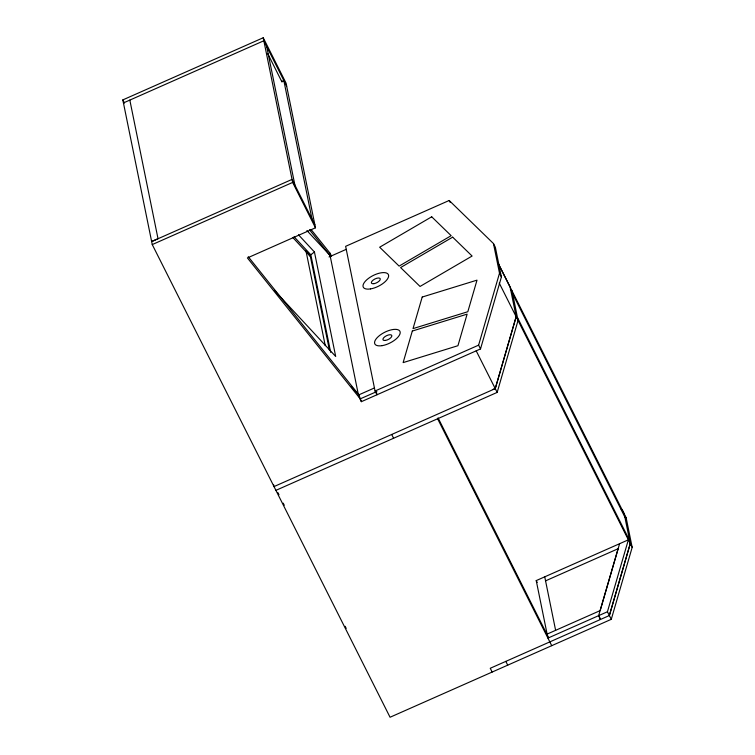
<?xml version="1.0" encoding="UTF-8"?>
<svg xmlns="http://www.w3.org/2000/svg" width="755" height="755" viewBox="0 0 755 755"><rect width="100%" height="100%" fill="white"/><g stroke="black" fill="none" stroke-linecap="round" stroke-linejoin="round"><path stroke-width="1.13" d="M273.565 484.568L273.98 486.598L495.252 388.617L516.146 316.685L510.106 287.004L497.941 262.891L626.14 517.722L632.171 547.384L611.276 619.317L390.061 717.25L152.255 244.573L122.829 99.905L263.231 37.75L286.051 83.126L315.477 227.802L247.404 257.936L359.493 397.904L361.381 401.669L480.51 348.933L478.613 345.148L499.499 273.216L493.468 243.554L449.187 200.481L345.63 246.328L375.056 390.996L376.953 394.771L376.49 392.477M480.51 348.933L501.405 277L495.374 247.338L493.468 243.554M275.877 490.363L497.158 392.402L518.053 320.469L512.013 290.807L510.342 289.184M624.234 513.938L630.265 543.6L609.37 615.533L490.25 668.279L492.147 672.054M516.184 316.704L495.252 388.636L493.147 389.287M619.6 543.694L598.63 615.665L600.527 619.449L598.706 615.636M607.435 611.758L628.368 539.825L536.229 580.595L547.932 638.117L607.435 611.758L611.276 619.317M609.342 615.542L630.265 543.6M330.671 352.377L310.824 254.784L314.439 251.991L298.48 234.796M123.443 102.925L263.844 40.761L286.664 86.145M281.69 81.417L283.814 80.474L312.013 219.11M152.255 244.573L292.657 182.417L263.231 37.75M329.048 256.955L346.243 249.339M358.285 395.101L374.433 387.957M375.056 390.996L478.613 345.148M360.22 398.866L376.868 391.534M545.563 580.85L618.137 548.715L600.168 610.606L547.111 634.096M620.685 508.511L622.365 510.135L624.262 513.919M624.46 516.099L626.14 517.722M306.917 230.549L330.067 255.483L358.266 394.119L351.084 386.39M294.063 236.73L310.824 254.784M292.827 237.542L310.371 256.445L329.482 350.358M274.254 290.288L335.692 356.473L314.439 251.991M311.022 229.454L330.067 253.236L331.483 256.058M309.437 229.718L330.681 256.247L330.067 253.236M248.263 256.747L358.88 394.893L361.381 401.669M306.558 251.424L310.371 256.445M512.636 293.837L624.847 516.977M499.499 273.216L501.405 277M517.439 317.477L629.651 540.589M499.244 283.097L632.171 547.384M449.187 200.481L450.131 202.368M476.197 350.839L497.158 392.402M536.229 580.595L537.183 582.483M267.742 53.681L282.002 82.04M438.06 417.864L548.696 637.833M437.617 418.78L551.735 645.676M314.863 224.782L292.043 179.407L151.642 241.562L158.022 238.722L129.822 100.075M292.657 182.417L315.477 227.802M391.694 434.465L393.6 438.249M505.822 661.38L507.719 665.164M122.829 99.905L124.415 103.067M277.916 492.628L278.973 494.733M283.21 503.151L284.267 505.255M345.139 626.291L346.196 628.396M544.742 576.829L555.623 630.331M358.88 394.893L359.493 397.904M266.694 46.433L294.894 185.079M305.917 250.584L325.254 345.648M412.315 331.039L403.132 362.608L457.936 345.714L467.118 314.146L412.315 331.039M422.205 297.045L413.023 328.614L467.826 311.721L477.009 280.152L422.205 297.045M431.709 216.798L379.661 247.215L399.112 266.1L451.16 235.692L431.709 216.798M452.66 237.145L400.603 267.553L420.054 286.447L472.101 256.039L452.66 237.145M370.507 288.91A14.034 5.974 -26.7 0 0 388.589 275.207A14.034 5.974 -26.7 0 0 368.383 278.463A14.034 5.974 -26.7 0 0 370.507 288.91M373.97 283.672A4.898 2.086 -26.7 0 0 380.284 278.888A4.898 2.086 -26.7 0 0 373.234 280.02A4.898 2.086 -26.7 0 0 373.97 283.672M382.068 345.658A14.034 5.974 -26.7 0 0 400.15 331.955A14.034 5.974 -26.7 0 0 379.944 335.211A14.034 5.974 -26.7 0 0 382.068 345.658M385.531 340.42A4.898 2.086 -26.7 0 0 391.836 335.635A4.898 2.086 -26.7 0 0 384.786 336.768A4.898 2.086 -26.7 0 0 385.531 340.42"/></g></svg>
